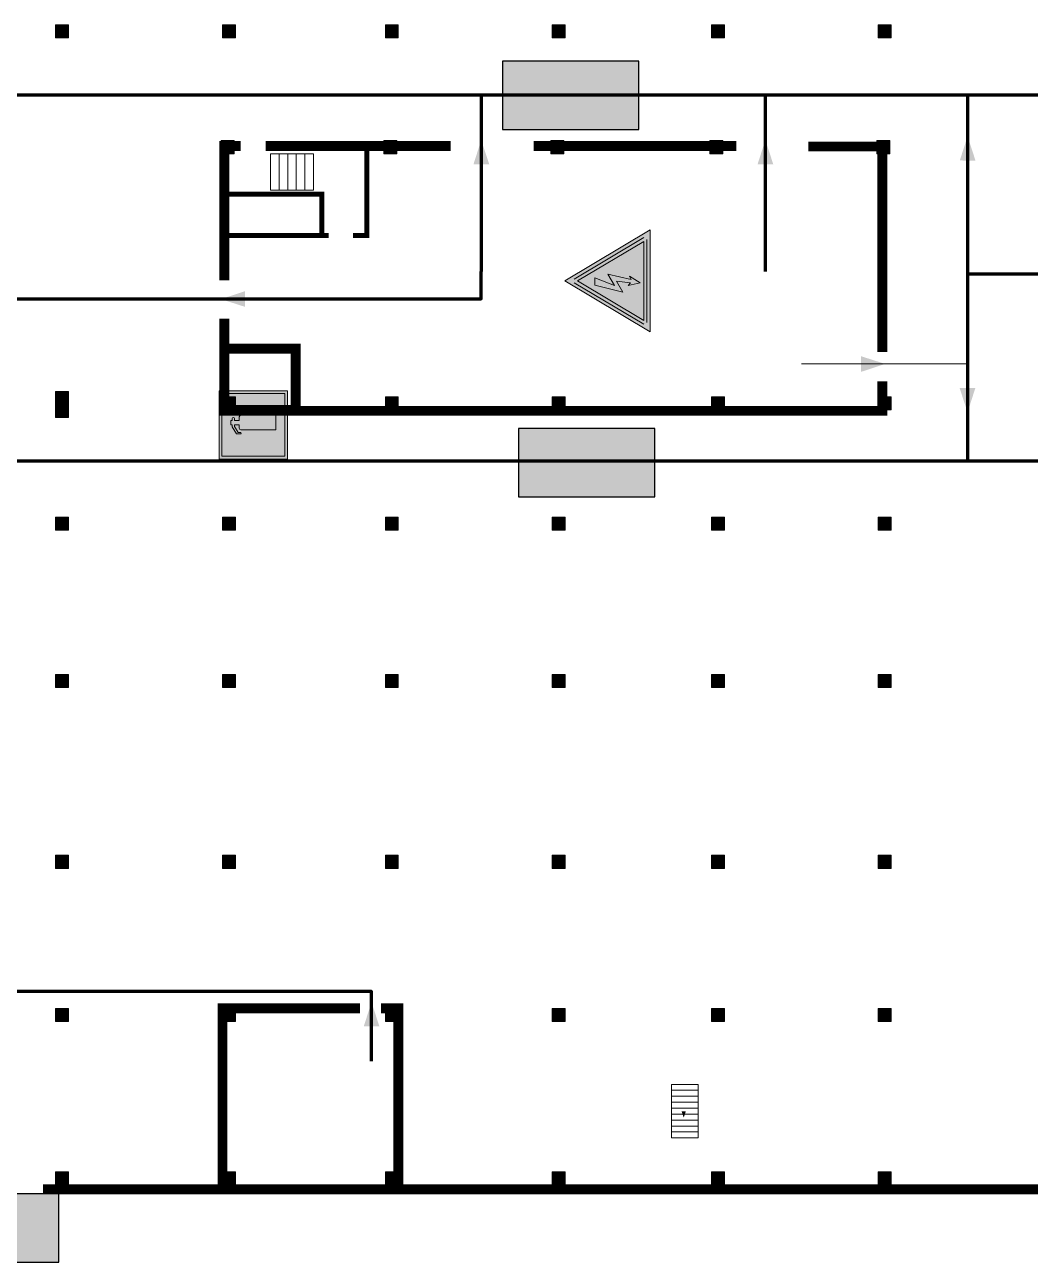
# Model space of a CAD drawing. Header units: millimetres. Extents: x 13810 to 67229, y 12374 to 21950.
# Drawn here: x 27519.4 to 27633.4, y 14554.8 to 14695.2 of the extents above; entities that cross this region are included whole.
import ezdxf

# ---------------------------------------------------------------- set-up
doc = ezdxf.new("R2010")
doc.units = ezdxf.units.MM
doc.layers.add('План_Штампы', color=7, linetype='Continuous')

# ---------------------------------------------------------------- blocks, each defined once
blk = doc.blocks.new('A$C7B4425F7')
at = {"true_color": 0xffffff}
blk.add_hatch(color=7, dxfattribs=at).paths.add_polyline_path([(0, 0), (-16, 0), (-16, -8), (0, -8)])
h = blk.add_hatch(color=126)
h.paths.add_polyline_path([(-0.2, -0.2), (-15.8, -0.2), (-15.8, -7.8), (-0.2, -7.8)])
h.paths.add_polyline_path([(-11.76, -2.03), (-11.76, -3.66), (-11.17, -3.66, -0.568275), (-11.17, -6.18), (-12.58, -6.18), (-12.58, -2.03)], flags=16)
h.paths.add_polyline_path([(-13.33, -4.12, -0.495768), (-13.59, -6.18), (-15.03, -6.18), (-15.03, -2.03), (-13.59, -2.03, -0.487973)], flags=16)
h.paths.add_polyline_path([(-10.25, -2.03), (-9.48, -2.03), (-9.48, -6.18), (-10.25, -6.18)], flags=16)
h.paths.add_polyline_path([(-13.84, -3.69), (-14.24, -3.69), (-14.24, -3.03), (-13.9, -3.03, -0.692621)], flags=0)
h.paths.add_polyline_path([(-9.15, -2.03), (-8.4, -2.03), (-8.04, -3.07), (-7.68, -2.03), (-6.93, -2.03), (-7.64, -4.1), (-6.93, -6.18), (-7.68, -6.18), (-8.04, -5.14), (-8.4, -6.18), (-9.15, -6.18), (-8.44, -4.1)], flags=16)
h.paths.add_polyline_path([(-11.76, -4.46), (-11.42, -4.46, -0.692621), (-11.36, -5.12), (-11.76, -5.12)], flags=0)
h.paths.add_polyline_path([(-13.9, -5.2), (-14.24, -5.2), (-14.24, -4.55), (-13.84, -4.55, -0.708038)], flags=0)
edge = h.paths.add_edge_path(flags=16)
edge.add_ellipse((-5.51, -4.08), major_axis=(0, 2.05), ratio=0.586184, start_angle=0, end_angle=360)
edge = h.paths.add_edge_path(flags=0)
edge.add_ellipse((-5.51, -4.08), major_axis=(0, 1.14), ratio=0.454828, start_angle=0, end_angle=360)
h.paths.add_polyline_path([(-4.13, -4.96, 0.377264), (-3.48, -4.52, 0.0555), (-3.16, -2.03), (-1.66, -2.03), (-1.66, -4.96), (-0.96, -4.96), (-0.96, -7.01), (-1.75, -7.01), (-1.75, -6.18), (-3.3, -6.18), (-3.3, -7.02), (-4.13, -7.02)], flags=16)
h.paths.add_polyline_path([(-2.73, -2.91), (-2.28, -2.91), (-2.28, -4.96), (-3.05, -4.96, 0.079136)], flags=0)
at = {"color": 126}
blk.add_lwpolyline([(-16, -8), (0, -8), (0, 0), (-16, 0)], close=True, dxfattribs=at)
blk = doc.blocks.new('A$C32E8229D')
at = {"true_color": 0xffffff}
blk.add_hatch(color=7, dxfattribs=at).paths.add_polyline_path([(0, 0), (0, -8), (16, -8), (16, 0)])
h = blk.add_hatch(color=126)
h.paths.add_polyline_path([(0.2, -0.2), (15.8, -0.2), (15.8, -7.8), (0.2, -7.8)])
h.paths.add_polyline_path([(13.49, -2.05), (12.08, -2.05), (11.37, -2.63, 0.162397), (11.29, -2.84), (11.29, -3.63), (10.35, -3.63), (10.35, -4.05), (11.68, -4.05), (11.68, -3.48), (12.26, -4.28), (11.29, -5.1), (11.29, -6.78), (11.85, -6.78), (11.85, -5.44), (12.8, -4.64), (12.8, -5.94), (14.46, -5.94), (14.46, -5.39), (13.45, -5.39), (13.45, -3.97), (12.46, -2.59), (13.15, -2.59), (13.69, -3.34), (14.18, -3)], flags=16)
h.paths.add_polyline_path([(10.74, -1.82, 1), (11.8, -1.82, 1)], flags=16)
h.paths.add_polyline_path([(9.39, -3.59), (5.99, -3.59), (6.56, -3.03), (5.91, -3.03), (5.1, -3.83), (5.91, -4.64), (6.56, -4.64), (5.99, -4.09), (9.39, -4.09)], flags=16)
h.paths.add_polyline_path([(4.29, -1.08), (1.72, -1.08), (1.72, -6.6), (4.29, -6.6)], flags=16)
at = {"color": 126}
blk.add_lwpolyline([(16, -8), (0, -8), (0, 0), (16, 0)], close=True, dxfattribs=at)
blk = doc.blocks.new('A$C3E6D3DDE')
at = {"lineweight": 5}
h = blk.add_hatch(color=40, dxfattribs=at)
h.paths.add_polyline_path([(24.1, 1.45), (16.46, -11.35), (31.74, -11.35)])
h.paths.add_polyline_path([(24.09, -0.46), (30.03, -10.41), (18.14, -10.41)], flags=16)
h.paths.add_polyline_path([(24.54, -3.08), (23.41, -6.02), (25.13, -5.01), (24.33, -8.5), (24.82, -8.27), (23.79, -9.86), (23.4, -8.04), (23.8, -8.43), (24.04, -6.29), (22.39, -7.25), (23.44, -3.08)], flags=0)
h = blk.add_hatch(color=256, dxfattribs=at)
h.paths.add_polyline_path([(24.37, 0.03, 0.567511), (23.82, 0.03), (17.59, -10.4, 0.582454), (17.86, -10.88), (30.32, -10.88, 0.582149), (30.6, -10.4)])
h.paths.add_polyline_path([(24.09, -0.46), (18.14, -10.41), (30.03, -10.41)], flags=16)
h.paths.add_polyline_path([(24.54, -3.08), (23.41, -6.02), (25.13, -5.01), (24.33, -8.5), (24.82, -8.27), (23.79, -9.86), (23.4, -8.04), (23.8, -8.43), (24.04, -6.29), (22.39, -7.25), (23.44, -3.08)], flags=0)
h = blk.add_hatch(color=40, dxfattribs=at)
h.paths.add_polyline_path([(24.09, -0.46), (18.14, -10.41), (30.03, -10.41)])
h.paths.add_polyline_path([(24.82, -8.27), (23.79, -9.86), (23.4, -8.04), (23.8, -8.43), (24.04, -6.29), (22.39, -7.25), (23.44, -3.08), (24.54, -3.08), (23.41, -6.02), (25.13, -5.01), (24.33, -8.5)], flags=16)
at = {"color": 40, "lineweight": 5}
for p, q in [((16.46, -11.35), (24.1, 1.45)), ((24.1, 1.45), (31.74, -11.35))]:
    blk.add_line(p, q, dxfattribs=at)
at = {"lineweight": 5}
for p, q in [((17.59, -10.4), (23.82, 0.03)), ((24.37, 0.03), (30.6, -10.4)), ((18.14, -10.41), (24.09, -0.46)), ((24.09, -0.46), (30.03, -10.41)), ((23.44, -3.08), (22.39, -7.25)), ((23.41, -6.02), (24.54, -3.08)), ((24.54, -3.08), (23.44, -3.08)), ((25.13, -5.01), (23.41, -6.02)), ((24.33, -8.5), (25.13, -5.01)), ((22.39, -7.25), (24.04, -6.29)), ((24.04, -6.29), (23.8, -8.43)), ((23.8, -8.43), (23.4, -8.04)), ((23.4, -8.04), (23.79, -9.86)), ((23.79, -9.86), (24.82, -8.27)), ((24.82, -8.27), (24.33, -8.5)), ((17.86, -10.88), (30.32, -10.88)), ((18.14, -10.41), (30.03, -10.41))]:
    blk.add_line(p, q, dxfattribs=at)
at = {"color": 50, "lineweight": 5}
blk.add_line((31.74, -11.35), (16.46, -11.35), dxfattribs=at)
blk = doc.blocks.new('A$C3AD82952')
at = {"true_color": 0xf5f5ff}
h = blk.add_hatch(color=7, dxfattribs=at)
h.dxf.hatch_style = 1
h.paths.add_polyline_path([(8.21, 8.73, 0.414214), (7.89, 9.05), (7.22, 9.05), (7.22, 9.92), (7.59, 9.92, 1), (7.57, 10.36), (7.22, 10.36), (7.22, 10.6), (6.43, 10.6), (6.43, 10.36), (6.01, 10.36), (4.74, 9.59), (4.74, 8.69), (4.98, 8.73), (4.98, 9.26), (6.12, 9.91), (6.43, 9.91), (6.43, 9.05), (5.76, 9.05, 0.414214), (5.44, 8.73), (5.44, 2.2), (8.21, 2.2)], flags=0)
h.paths.add_polyline_path([(12.8, 12.8), (0, 12.8), (0, 0), (12.8, 0)])
h.paths.add_polyline_path([(0.51, 12.29), (12.29, 12.29), (12.29, 0.51), (0.51, 0.51)], flags=16)
h.paths.add_polyline_path([(4.74, 9.59), (6.01, 10.36), (6.43, 10.36), (6.43, 10.6), (7.22, 10.6), (7.22, 10.36), (7.59, 10.36, -0.94586), (7.59, 9.92), (7.22, 9.92), (7.22, 9.05), (7.89, 9.05, -0.414214), (8.21, 8.73), (8.21, 2.2), (5.44, 2.2), (5.44, 8.73, -0.414214), (5.76, 9.05), (6.43, 9.05), (6.43, 9.91), (6.12, 9.91), (4.98, 9.26), (4.98, 8.73), (4.74, 8.69)], flags=0)
h = blk.add_hatch(color=242)
h.dxf.hatch_style = 1
h.paths.add_polyline_path([(12.29, 12.29), (0.51, 12.29), (0.51, 0.51), (12.29, 0.51)])
h.paths.add_polyline_path([(4.74, 8.69), (4.74, 9.59), (6.01, 10.36), (6.43, 10.36), (6.43, 10.6), (7.22, 10.6), (7.22, 10.36), (7.59, 10.36, -0.94586), (7.59, 9.92), (7.22, 9.92), (7.22, 9.05), (7.89, 9.05, -0.414214), (8.21, 8.73), (8.21, 2.2), (5.44, 2.2), (5.44, 8.73, -0.414214), (5.76, 9.05), (6.43, 9.05), (6.43, 9.91), (6.12, 9.91), (4.98, 9.26), (4.98, 8.73)], flags=16)
h = blk.add_hatch(color=7, dxfattribs=at)
h.dxf.hatch_style = 1
h.paths.add_polyline_path([(8.21, 8.73, 0.414214), (7.89, 9.05), (7.22, 9.05), (7.22, 9.92), (7.59, 9.92, 1), (7.57, 10.36), (7.22, 10.36), (7.22, 10.6), (6.43, 10.6), (6.43, 10.36), (6.01, 10.36), (4.74, 9.59), (4.74, 8.69), (4.98, 8.73), (4.98, 9.26), (6.12, 9.91), (6.43, 9.91), (6.43, 9.05), (5.76, 9.05, 0.414214), (5.44, 8.73), (5.44, 2.2), (8.21, 2.2)])
at = {"color": 242, "lineweight": 5}
for p, q in [((0, 0), (0, 12.8)), ((0, 12.8), (12.8, 12.8)), ((12.8, 0), (12.8, 12.8)), ((6.01, 10.36), (4.74, 9.59)), ((4.74, 9.59), (4.74, 8.69)), ((4.98, 9.26), (6.12, 9.91)), ((6.01, 10.36), (6.43, 10.36)), ((6.12, 9.91), (6.43, 9.91)), ((7.22, 10.6), (6.43, 10.6)), ((6.43, 10.6), (6.43, 10.36)), ((6.43, 9.91), (6.43, 9.05)), ((7.22, 10.36), (7.22, 10.6)), ((7.59, 10.36), (7.22, 10.36)), ((7.22, 9.05), (7.22, 9.92)), ((7.59, 9.92), (7.22, 9.92)), ((4.74, 8.69), (4.98, 8.73)), ((4.98, 8.73), (4.98, 9.26)), ((5.44, 2.2), (5.44, 8.73)), ((5.76, 9.05), (6.43, 9.05)), ((7.89, 9.05), (7.22, 9.05)), ((8.21, 2.2), (8.21, 8.73)), ((0, 0), (12.8, 0)), ((5.44, 2.2), (8.21, 2.2))]:
    blk.add_line(p, q, dxfattribs=at)
blk.add_lwpolyline([(0.51, 12.29), (12.29, 12.29), (12.29, 0.51), (0.51, 0.51)], close=True, dxfattribs=at)
for centre, radius, start, end in [((7.58, 10.14), 0.223, 273.1875, 86.8125), ((5.76, 8.73), 0.32, 90, 180), ((7.89, 8.73), 0.32, 0, 90)]:
    blk.add_arc(centre, radius, start, end, dxfattribs=at)

msp = doc.modelspace()

# ---------------------------------------------------------------- hatches: boundary and pattern name
at = {"lineweight": 0}
h = msp.add_hatch(color=256, dxfattribs=at)
h.dxf.hatch_style = 1
h.paths.add_polyline_path([(27522.85, 14695.15), (27522.85, 14693.66), (27524.33, 14693.66), (27524.33, 14695.15)])
h = msp.add_hatch(color=256, dxfattribs=at)
h.dxf.hatch_style = 1
h.paths.add_polyline_path([(27541.8, 14695.15), (27541.8, 14693.66), (27543.28, 14693.66), (27543.28, 14695.15)])
h = msp.add_hatch(color=256, dxfattribs=at)
h.dxf.hatch_style = 1
h.paths.add_polyline_path([(27560.28, 14695.15), (27560.28, 14693.66), (27561.75, 14693.66), (27561.75, 14695.15)])
h = msp.add_hatch(color=256, dxfattribs=at)
h.dxf.hatch_style = 1
h.paths.add_polyline_path([(27579.21, 14695.15), (27579.21, 14693.66), (27580.68, 14693.66), (27580.68, 14695.15)])
h = msp.add_hatch(color=256, dxfattribs=at)
h.dxf.hatch_style = 1
h.paths.add_polyline_path([(27597.27, 14695.15), (27597.27, 14693.66), (27598.75, 14693.66), (27598.75, 14695.15)])
h = msp.add_hatch(color=256, dxfattribs=at)
h.dxf.hatch_style = 1
h.paths.add_polyline_path([(27616.2, 14695.15), (27616.2, 14693.66), (27617.67, 14693.66), (27617.67, 14695.15)])
h = msp.add_hatch(color=256, dxfattribs=at)
h.dxf.hatch_style = 1
h.paths.add_polyline_path([(27541.64, 14682.01), (27541.64, 14680.52), (27543.12, 14680.52), (27543.12, 14682.01)])
h = msp.add_hatch(color=256, dxfattribs=at)
h.dxf.hatch_style = 1
h.paths.add_polyline_path([(27560.11, 14682.01), (27560.11, 14680.52), (27561.59, 14680.52), (27561.59, 14682.01)])
h = msp.add_hatch(color=256, dxfattribs=at)
h.dxf.hatch_style = 1
h.paths.add_polyline_path([(27579.04, 14682.01), (27579.04, 14680.52), (27580.52, 14680.52), (27580.52, 14682.01)])
h = msp.add_hatch(color=256, dxfattribs=at)
h.dxf.hatch_style = 1
h.paths.add_polyline_path([(27597.11, 14682.01), (27597.11, 14680.52), (27598.58, 14680.52), (27598.58, 14682.01)])
h = msp.add_hatch(color=256, dxfattribs=at)
h.dxf.hatch_style = 1
h.paths.add_polyline_path([(27616.03, 14682.01), (27616.03, 14680.52), (27617.51, 14680.52), (27617.51, 14682.01)])
h = msp.add_hatch(color=256, dxfattribs=at)
h.dxf.hatch_style = 1
h.paths.add_polyline_path([(27522.85, 14653.58), (27522.85, 14652.09), (27524.33, 14652.09), (27524.33, 14653.58)])
h = msp.add_hatch(color=256, dxfattribs=at)
h.dxf.hatch_style = 1
h.paths.add_polyline_path([(27522.85, 14652.09), (27522.85, 14650.6), (27524.33, 14650.6), (27524.33, 14652.09)])
h = msp.add_hatch(color=256, dxfattribs=at)
h.dxf.hatch_style = 1
h.paths.add_polyline_path([(27541.8, 14652.98), (27541.8, 14651.49), (27543.28, 14651.49), (27543.28, 14652.98)])
h = msp.add_hatch(color=256, dxfattribs=at)
h.dxf.hatch_style = 1
h.paths.add_polyline_path([(27560.28, 14652.98), (27560.28, 14651.49), (27561.75, 14651.49), (27561.75, 14652.98)])
h = msp.add_hatch(color=256, dxfattribs=at)
h.dxf.hatch_style = 1
h.paths.add_polyline_path([(27579.21, 14652.98), (27579.21, 14651.49), (27580.68, 14651.49), (27580.68, 14652.98)])
h = msp.add_hatch(color=256, dxfattribs=at)
h.dxf.hatch_style = 1
h.paths.add_polyline_path([(27597.27, 14652.98), (27597.27, 14651.49), (27598.75, 14651.49), (27598.75, 14652.98)])
h = msp.add_hatch(color=256, dxfattribs=at)
h.dxf.hatch_style = 1
h.paths.add_polyline_path([(27616.2, 14652.98), (27616.2, 14651.49), (27617.67, 14651.49), (27617.67, 14652.98)])
h = msp.add_hatch(color=256, dxfattribs=at)
h.dxf.hatch_style = 1
h.paths.add_polyline_path([(27522.85, 14639.33), (27522.85, 14637.84), (27524.33, 14637.84), (27524.33, 14639.33)])
h = msp.add_hatch(color=256, dxfattribs=at)
h.dxf.hatch_style = 1
h.paths.add_polyline_path([(27541.8, 14639.33), (27541.8, 14637.84), (27543.28, 14637.84), (27543.28, 14639.33)])
h = msp.add_hatch(color=256, dxfattribs=at)
h.dxf.hatch_style = 1
h.paths.add_polyline_path([(27560.28, 14639.33), (27560.28, 14637.84), (27561.75, 14637.84), (27561.75, 14639.33)])
h = msp.add_hatch(color=256, dxfattribs=at)
h.dxf.hatch_style = 1
h.paths.add_polyline_path([(27579.21, 14639.33), (27579.21, 14637.84), (27580.68, 14637.84), (27580.68, 14639.33)])
h = msp.add_hatch(color=256, dxfattribs=at)
h.dxf.hatch_style = 1
h.paths.add_polyline_path([(27597.27, 14639.33), (27597.27, 14637.84), (27598.75, 14637.84), (27598.75, 14639.33)])
h = msp.add_hatch(color=256, dxfattribs=at)
h.dxf.hatch_style = 1
h.paths.add_polyline_path([(27616.2, 14639.33), (27616.2, 14637.84), (27617.67, 14637.84), (27617.67, 14639.33)])
h = msp.add_hatch(color=256, dxfattribs=at)
h.dxf.hatch_style = 1
h.paths.add_polyline_path([(27522.85, 14621.48), (27522.85, 14619.99), (27524.33, 14619.99), (27524.33, 14621.48)])
h = msp.add_hatch(color=256, dxfattribs=at)
h.dxf.hatch_style = 1
h.paths.add_polyline_path([(27541.8, 14621.48), (27541.8, 14619.99), (27543.28, 14619.99), (27543.28, 14621.48)])
h = msp.add_hatch(color=256, dxfattribs=at)
h.dxf.hatch_style = 1
h.paths.add_polyline_path([(27560.28, 14621.48), (27560.28, 14619.99), (27561.75, 14619.99), (27561.75, 14621.48)])
h = msp.add_hatch(color=256, dxfattribs=at)
h.dxf.hatch_style = 1
h.paths.add_polyline_path([(27579.21, 14621.48), (27579.21, 14619.99), (27580.68, 14619.99), (27580.68, 14621.48)])
h = msp.add_hatch(color=256, dxfattribs=at)
h.dxf.hatch_style = 1
h.paths.add_polyline_path([(27597.27, 14621.48), (27597.27, 14619.99), (27598.75, 14619.99), (27598.75, 14621.48)])
h = msp.add_hatch(color=256, dxfattribs=at)
h.dxf.hatch_style = 1
h.paths.add_polyline_path([(27616.2, 14621.48), (27616.2, 14619.99), (27617.67, 14619.99), (27617.67, 14621.48)])
h = msp.add_hatch(color=256, dxfattribs=at)
h.dxf.hatch_style = 1
h.paths.add_polyline_path([(27522.85, 14600.98), (27522.85, 14599.49), (27524.33, 14599.49), (27524.33, 14600.98)])
h = msp.add_hatch(color=256, dxfattribs=at)
h.dxf.hatch_style = 1
h.paths.add_polyline_path([(27541.8, 14600.98), (27541.8, 14599.49), (27543.28, 14599.49), (27543.28, 14600.98)])
h = msp.add_hatch(color=256, dxfattribs=at)
h.dxf.hatch_style = 1
h.paths.add_polyline_path([(27560.28, 14600.98), (27560.28, 14599.49), (27561.75, 14599.49), (27561.75, 14600.98)])
h = msp.add_hatch(color=256, dxfattribs=at)
h.dxf.hatch_style = 1
h.paths.add_polyline_path([(27579.21, 14600.98), (27579.21, 14599.49), (27580.68, 14599.49), (27580.68, 14600.98)])
h = msp.add_hatch(color=256, dxfattribs=at)
h.dxf.hatch_style = 1
h.paths.add_polyline_path([(27597.27, 14600.98), (27597.27, 14599.49), (27598.75, 14599.49), (27598.75, 14600.98)])
h = msp.add_hatch(color=256, dxfattribs=at)
h.dxf.hatch_style = 1
h.paths.add_polyline_path([(27616.2, 14600.98), (27616.2, 14599.49), (27617.67, 14599.49), (27617.67, 14600.98)])
h = msp.add_hatch(color=256, dxfattribs=at)
h.dxf.hatch_style = 1
h.paths.add_polyline_path([(27522.85, 14583.62), (27522.85, 14582.13), (27524.33, 14582.13), (27524.33, 14583.62)])
h = msp.add_hatch(color=256, dxfattribs=at)
h.dxf.hatch_style = 1
h.paths.add_polyline_path([(27541.8, 14583.62), (27541.8, 14582.13), (27543.28, 14582.13), (27543.28, 14583.62)])
h = msp.add_hatch(color=256, dxfattribs=at)
h.dxf.hatch_style = 1
h.paths.add_polyline_path([(27560.28, 14583.62), (27560.28, 14582.13), (27561.75, 14582.13), (27561.75, 14583.62)])
h = msp.add_hatch(color=256, dxfattribs=at)
h.dxf.hatch_style = 1
h.paths.add_polyline_path([(27579.21, 14583.62), (27579.21, 14582.13), (27580.68, 14582.13), (27580.68, 14583.62)])
h = msp.add_hatch(color=256, dxfattribs=at)
h.dxf.hatch_style = 1
h.paths.add_polyline_path([(27597.27, 14583.62), (27597.27, 14582.13), (27598.75, 14582.13), (27598.75, 14583.62)])
h = msp.add_hatch(color=256, dxfattribs=at)
h.dxf.hatch_style = 1
h.paths.add_polyline_path([(27616.2, 14583.62), (27616.2, 14582.13), (27617.67, 14582.13), (27617.67, 14583.62)])
h = msp.add_hatch(color=256, dxfattribs=at)
h.dxf.hatch_style = 1
h.paths.add_polyline_path([(27522.85, 14565.08), (27522.85, 14563.59), (27524.33, 14563.59), (27524.33, 14565.08)])
h = msp.add_hatch(color=256, dxfattribs=at)
h.dxf.hatch_style = 1
h.paths.add_polyline_path([(27541.8, 14565.08), (27541.8, 14563.59), (27543.28, 14563.59), (27543.28, 14565.08)])
h = msp.add_hatch(color=256, dxfattribs=at)
h.dxf.hatch_style = 1
h.paths.add_polyline_path([(27560.28, 14565.08), (27560.28, 14563.59), (27561.75, 14563.59), (27561.75, 14565.08)])
h = msp.add_hatch(color=256, dxfattribs=at)
h.dxf.hatch_style = 1
h.paths.add_polyline_path([(27579.21, 14565.08), (27579.21, 14563.59), (27580.68, 14563.59), (27580.68, 14565.08)])
h = msp.add_hatch(color=256, dxfattribs=at)
h.dxf.hatch_style = 1
h.paths.add_polyline_path([(27597.27, 14565.08), (27597.27, 14563.59), (27598.75, 14563.59), (27598.75, 14565.08)])
h = msp.add_hatch(color=256, dxfattribs=at)
h.dxf.hatch_style = 1
h.paths.add_polyline_path([(27616.2, 14565.08), (27616.2, 14563.59), (27617.67, 14563.59), (27617.67, 14565.08)])

# ---------------------------------------------------------------- linework, layer by layer
for points in [[(27524.33, 14693.66), (27522.85, 14693.66), (27522.85, 14695.15), (27524.33, 14695.15)], [(27543.28, 14693.66), (27541.8, 14693.66), (27541.8, 14695.15), (27543.28, 14695.15)], [(27561.75, 14693.66), (27560.28, 14693.66), (27560.28, 14695.15), (27561.75, 14695.15)], [(27580.68, 14693.66), (27579.21, 14693.66), (27579.21, 14695.15), (27580.68, 14695.15)], [(27598.75, 14693.66), (27597.27, 14693.66), (27597.27, 14695.15), (27598.75, 14695.15)], [(27617.67, 14693.66), (27616.2, 14693.66), (27616.2, 14695.15), (27617.67, 14695.15)], [(27543.12, 14680.52), (27541.64, 14680.52), (27541.64, 14682.01), (27543.12, 14682.01)], [(27561.59, 14680.52), (27560.11, 14680.52), (27560.11, 14682.01), (27561.59, 14682.01)], [(27580.52, 14680.52), (27579.04, 14680.52), (27579.04, 14682.01), (27580.52, 14682.01)], [(27598.58, 14680.52), (27597.11, 14680.52), (27597.11, 14682.01), (27598.58, 14682.01)], [(27617.51, 14680.52), (27616.03, 14680.52), (27616.03, 14682.01), (27617.51, 14682.01)], [(27548.23, 14680.53), (27547.25, 14680.53), (27547.25, 14676.4), (27548.23, 14676.4)], [(27549.2, 14680.53), (27548.23, 14680.53), (27548.23, 14676.4), (27549.2, 14676.4)], [(27550.17, 14680.53), (27549.2, 14680.53), (27549.2, 14676.4), (27550.17, 14676.4)], [(27551.15, 14680.53), (27550.17, 14680.53), (27550.17, 14676.4), (27551.15, 14676.4)], [(27552.12, 14680.53), (27551.15, 14680.53), (27551.15, 14676.4), (27552.12, 14676.4)], [(27524.33, 14652.09), (27522.85, 14652.09), (27522.85, 14653.58), (27524.33, 14653.58)], [(27524.33, 14650.6), (27522.85, 14650.6), (27522.85, 14652.09), (27524.33, 14652.09)], [(27543.28, 14651.49), (27541.8, 14651.49), (27541.8, 14652.98), (27543.28, 14652.98)], [(27561.75, 14651.49), (27560.28, 14651.49), (27560.28, 14652.98), (27561.75, 14652.98)], [(27580.68, 14651.49), (27579.21, 14651.49), (27579.21, 14652.98), (27580.68, 14652.98)], [(27598.75, 14651.49), (27597.27, 14651.49), (27597.27, 14652.98), (27598.75, 14652.98)], [(27617.67, 14651.49), (27616.2, 14651.49), (27616.2, 14652.98), (27617.67, 14652.98)], [(27524.33, 14637.84), (27522.85, 14637.84), (27522.85, 14639.33), (27524.33, 14639.33)], [(27543.28, 14637.84), (27541.8, 14637.84), (27541.8, 14639.33), (27543.28, 14639.33)], [(27561.75, 14637.84), (27560.28, 14637.84), (27560.28, 14639.33), (27561.75, 14639.33)], [(27580.68, 14637.84), (27579.21, 14637.84), (27579.21, 14639.33), (27580.68, 14639.33)], [(27598.75, 14637.84), (27597.27, 14637.84), (27597.27, 14639.33), (27598.75, 14639.33)], [(27617.67, 14637.84), (27616.2, 14637.84), (27616.2, 14639.33), (27617.67, 14639.33)], [(27524.33, 14619.99), (27522.85, 14619.99), (27522.85, 14621.48), (27524.33, 14621.48)], [(27543.28, 14619.99), (27541.8, 14619.99), (27541.8, 14621.48), (27543.28, 14621.48)], [(27561.75, 14619.99), (27560.28, 14619.99), (27560.28, 14621.48), (27561.75, 14621.48)], [(27580.68, 14619.99), (27579.21, 14619.99), (27579.21, 14621.48), (27580.68, 14621.48)], [(27598.75, 14619.99), (27597.27, 14619.99), (27597.27, 14621.48), (27598.75, 14621.48)], [(27617.67, 14619.99), (27616.2, 14619.99), (27616.2, 14621.48), (27617.67, 14621.48)], [(27524.33, 14599.49), (27522.85, 14599.49), (27522.85, 14600.98), (27524.33, 14600.98)], [(27543.28, 14599.49), (27541.8, 14599.49), (27541.8, 14600.98), (27543.28, 14600.98)], [(27561.75, 14599.49), (27560.28, 14599.49), (27560.28, 14600.98), (27561.75, 14600.98)], [(27580.68, 14599.49), (27579.21, 14599.49), (27579.21, 14600.98), (27580.68, 14600.98)], [(27598.75, 14599.49), (27597.27, 14599.49), (27597.27, 14600.98), (27598.75, 14600.98)], [(27617.67, 14599.49), (27616.2, 14599.49), (27616.2, 14600.98), (27617.67, 14600.98)], [(27524.33, 14582.13), (27522.85, 14582.13), (27522.85, 14583.62), (27524.33, 14583.62)], [(27543.28, 14582.13), (27541.8, 14582.13), (27541.8, 14583.62), (27543.28, 14583.62)], [(27561.75, 14582.13), (27560.28, 14582.13), (27560.28, 14583.62), (27561.75, 14583.62)], [(27580.68, 14582.13), (27579.21, 14582.13), (27579.21, 14583.62), (27580.68, 14583.62)], [(27598.75, 14582.13), (27597.27, 14582.13), (27597.27, 14583.62), (27598.75, 14583.62)], [(27617.67, 14582.13), (27616.2, 14582.13), (27616.2, 14583.62), (27617.67, 14583.62)], [(27595.78, 14575), (27592.75, 14575), (27592.75, 14574.33), (27595.78, 14574.33)], [(27595.78, 14574.33), (27592.75, 14574.33), (27592.75, 14573.66), (27595.78, 14573.66)], [(27595.78, 14573.66), (27592.75, 14573.66), (27592.75, 14572.98), (27595.78, 14572.98)], [(27595.78, 14572.98), (27592.75, 14572.98), (27592.75, 14572.31), (27595.78, 14572.31)], [(27595.78, 14572.31), (27592.75, 14572.31), (27592.75, 14571.63), (27595.78, 14571.63)], [(27595.78, 14571.63), (27592.75, 14571.63), (27592.75, 14570.96), (27595.78, 14570.96)], [(27595.78, 14570.96), (27592.75, 14570.96), (27592.75, 14570.28), (27595.78, 14570.28)], [(27595.78, 14570.28), (27592.75, 14570.28), (27592.75, 14569.61), (27595.78, 14569.61)], [(27595.78, 14569.61), (27592.75, 14569.61), (27592.75, 14568.93), (27595.78, 14568.93)], [(27524.33, 14563.59), (27522.85, 14563.59), (27522.85, 14565.08), (27524.33, 14565.08)], [(27543.28, 14563.59), (27541.8, 14563.59), (27541.8, 14565.08), (27543.28, 14565.08)], [(27561.75, 14563.59), (27560.28, 14563.59), (27560.28, 14565.08), (27561.75, 14565.08)], [(27580.68, 14563.59), (27579.21, 14563.59), (27579.21, 14565.08), (27580.68, 14565.08)], [(27598.75, 14563.59), (27597.27, 14563.59), (27597.27, 14565.08), (27598.75, 14565.08)], [(27617.67, 14563.59), (27616.2, 14563.59), (27616.2, 14565.08), (27617.67, 14565.08)]]:
    msp.add_lwpolyline(points, close=True, dxfattribs=at)
at = {"color": 126, "lineweight": 100, "true_color": 0x008754}
for points in [[(27847.88, 14687.15), (27513.01, 14687.15)], [(27571.15, 14687.15), (27571.15, 14667.16)], [(27603.37, 14687.15), (27603.37, 14667.16)], [(27626.31, 14687.15), (27626.31, 14665.37)], [(27513.01, 14664.07), (27571.15, 14664.07), (27571.15, 14667.16)], [(27641.96, 14666.88), (27626.31, 14666.88), (27626.31, 14645.67)], [(27847.88, 14645.67), (27513.01, 14645.67)], [(27558.71, 14577.63), (27558.71, 14585.52), (27513.01, 14585.52)]]:
    msp.add_lwpolyline(points, dxfattribs=at)
at = {"lineweight": 0}
for points, const_width in [([(27542.01, 14666.18), (27542.01, 14681.41), (27543.88, 14681.41)], 1.12), ([(27546.7, 14681.41), (27567.7, 14681.41)], 1.12), ([(27556.61, 14671.26), (27558.17, 14671.26), (27558.17, 14681.12)], 0.559), ([(27577.09, 14681.41), (27600.11, 14681.41)], 1.12), ([(27608.28, 14681.35), (27616.66, 14681.35), (27616.66, 14658.04)], 1.12), ([(27553.84, 14671.26), (27541.99, 14671.26), (27553.07, 14671.26), (27553.07, 14675.94), (27541.83, 14675.94)], 0.559), ([(27616.66, 14654.73), (27616.66, 14651.38), (27542.01, 14651.38), (27542.01, 14661.82)], 1.12), ([(27557.4, 14583.62), (27541.8, 14583.62), (27541.8, 14563.3)], 1.12), ([(27561.75, 14563.59), (27561.75, 14583.62), (27559.8, 14583.62)], 1.12), ([(27847.88, 14563.1), (27521.43, 14563.1)], 1.12)]:
    msp.add_lwpolyline(points, dxfattribs=dict(at, const_width=const_width))
at = {"lineweight": 0, "const_width": 1.12}
msp.add_lwpolyline([(27542.01, 14651.49), (27550.11, 14651.49), (27550.11, 14658.42), (27542.01, 14658.42)], close=True, dxfattribs=at)
at = {"color": 126, "lineweight": 0, "true_color": 0x008754}
msp.add_lwpolyline([(27626.31, 14656.69), (27607.5, 14656.69)], dxfattribs=at)
at = {"layer": 'План_Штампы', "color": 126, "true_color": 0x008754}
for points in [[(27572.07, 14679.33), (27570.28, 14679.33), (27571.16, 14682.07)], [(27604.29, 14679.33), (27602.51, 14679.33), (27603.39, 14682.07)], [(27627.23, 14679.75), (27625.45, 14679.76), (27626.33, 14682.49)], [(27544.37, 14664.95), (27544.37, 14663.16), (27541.63, 14664.04)], [(27614.24, 14655.79), (27614.24, 14657.57), (27616.98, 14656.69)], [(27625.43, 14653.95), (27627.21, 14653.95), (27626.33, 14651.21)], [(27559.61, 14581.57), (27557.83, 14581.57), (27558.71, 14584.31)]]:
    msp.add_solid(points, dxfattribs=at)
at = {"layer": 'План_Штампы'}
msp.add_solid([(27593.89, 14571.95), (27594.37, 14571.95), (27594.13, 14571.21)], dxfattribs=at)

# ---------------------------------------------------------------- block references
at = {"rotation": 90}
for name, p, xscale, yscale, zscale in [('A$C3E6D3DDE', (27581.73, 14647.88), 0.7562500000000001, 0.7562500000000001, 0.7562500000000001), ('A$C3AD82952', (27549.18, 14645.91), 0.6050000000000001, 0.6050000000000001, 0.6050000000000001)]:
    msp.add_blockref(name, p, dxfattribs=dict(at, xscale=xscale, yscale=yscale, zscale=zscale))
at = {"layer": 'План_Штампы', "color": 126, "true_color": 0x008754, "xscale": -0.9680000000000002, "yscale": 0.9680000000000002, "zscale": 0.9680000000000002, "rotation": 180}
for p in [(27573.56, 14683.27), (27575.37, 14641.61)]:
    msp.add_blockref('A$C32E8229D', p, dxfattribs=at)
at = {"layer": 'План_Штампы', "xscale": 0.9680000000000002, "yscale": 0.9680000000000002, "zscale": 0.9680000000000002, "rotation": 180}
msp.add_blockref('A$C7B4425F7', (27507.76, 14554.83), dxfattribs=at)

doc.saveas('drawing.dxf')
